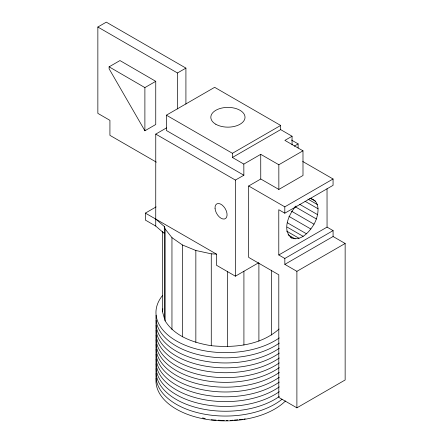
<?xml version="1.0" encoding="UTF-8"?>
<svg xmlns="http://www.w3.org/2000/svg" width="443" height="443" viewBox="0 0 443 443"><rect width="100%" height="100%" fill="white"/><g stroke="black" fill="none" stroke-linecap="round" stroke-linejoin="round"><path stroke-width="0.66" d="M164.436 318.489L164.436 233.566L155.742 226.074L155.764 134.107L166.518 127.9M155.742 226.074L145.365 220.082L145.359 213.116L155.748 219.08L164.436 226.606L164.436 233.566L164.065 232.298M279.051 329.033C260.888 345.274 234.624 348.01 211.272 345.706C193.846 342.86 174.957 336.63 165.123 320.865L165.123 228.981L164.436 226.606M171.956 329.514L171.956 237.636L165.123 228.981M182.433 336.852L182.433 244.973L171.956 237.636M195.845 342.378L195.845 250.494L182.433 244.973M211.272 345.706L211.272 253.822L195.845 250.494M227.669 346.614L227.669 271.398M243.866 175.234L243.822 164.093L232.414 157.475L232.414 153.295L166.391 115.18L166.396 130.502L243.866 175.234L235.388 180.074L155.764 134.107M243.916 345.047L243.916 271.21M166.391 115.18L214.65 87.326L280.668 125.441L280.668 129.622L292.064 136.239L284.882 140.387L302.984 150.808L303.001 175.489L278.857 189.432L260.761 179.011L248.684 185.994L248.661 257.383L278.797 274.804L278.797 397.393L296.893 407.837L345.147 379.978L345.147 243.473L333.086 236.507L284.832 264.366L284.832 258.463L278.797 254.974L278.78 209.716L284.81 213.194L333.064 185.335L333.064 178.989L302.73 161.479M258.9 341.104L258.906 263.125M271.614 335.052L271.614 270.186M290.669 237.47C300.404 242.31 309.591 231.805 314.009 224.186C318.473 216.549 321.696 200.325 309.635 198.425M165.123 320.865L162.404 311.484L162.852 308.777M296.029 206.001C289.08 213.759 281.36 230.266 291.854 238.151M294.263 146.173L298.106 143.87L291.516 140.071M156.379 162.166L109.919 135.342L109.93 120.346L97.853 113.369L97.853 27.023L106.298 22.15L185.916 68.106L185.916 104.055M109.111 66.832L119.97 60.564L155.748 81.324L155.748 124.511L144.894 130.779L109.111 68.798L109.111 66.832L144.889 87.592L144.894 130.779M144.889 87.592L155.748 81.324M97.853 27.023L177.471 72.979L185.916 68.106M232.414 153.295L280.668 125.441M232.414 157.475L280.668 129.622M145.359 213.116L156.113 206.903M243.822 164.093L260.733 154.33L278.835 164.752L302.984 150.808M248.684 185.994L284.805 206.848L333.064 178.989M155.748 219.08L216.45 254.11L216.45 265.235L235.388 276.188L258.668 262.749M278.797 254.974L327.056 227.115L327.034 188.712M284.832 258.463L333.086 230.604L327.056 227.115M284.832 264.366L296.893 271.332L345.147 243.473M243.916 419.144L245.217 418.801M230.377 420.451L233.084 420.191M234.436 420.058L237.825 419.731M239.176 419.599L242.559 419.272M211.272 419.803L216.057 420.069M218.106 420.18L224.252 420.523M226.301 420.634L227.669 420.712M211.272 253.822L216.45 254.11M202.551 417.921L205.236 418.497M310.288 198.198L315.632 201.283M307.874 199.073L317.371 204.561M305.033 201.255L318.091 208.797M299.695 204.328L317.504 214.611M294.983 206.621L316.352 218.958M291.455 211.161L314.009 224.186M288.919 216.361L310.881 229.042M287.435 222.807L306.429 233.771M287.119 227.093L303.145 236.346M286.599 231.102L299.064 238.301M288.094 234.807L295.215 238.915M292.064 136.239L292.07 144.844M284.805 206.848L284.81 213.194M278.835 164.752L278.857 189.432M260.733 154.33L260.761 179.011M333.086 230.604L333.086 236.507M298.106 143.87L298.106 148.017M296.893 271.332L296.893 407.837M235.388 180.074L235.388 276.188M177.471 72.979L177.471 108.934M162.404 231.396L162.404 311.484M279.278 391.701A69.507 40.13 0 0 1 200.059 403.656A69.507 40.13 0 0 1 156.097 363.775M279.278 386.883A69.507 40.13 0 0 1 200.059 398.838A69.507 40.13 0 0 1 156.097 358.957M279.278 382.071A69.507 40.13 0 0 1 200.059 394.026A69.507 40.13 0 0 1 156.097 354.145M279.278 377.253A69.507 40.13 0 0 1 200.059 389.209A69.507 40.13 0 0 1 156.097 349.328M279.278 372.441A69.507 40.13 0 0 1 200.059 384.397A69.507 40.13 0 0 1 156.097 344.516M279.278 396.513A69.507 40.13 0 0 1 200.059 408.468A69.507 40.13 0 0 1 156.097 368.587M282.047 399.232A69.507 40.13 0 0 1 202.202 413.745A69.507 40.13 0 0 1 156.097 373.405M279.278 367.624A69.507 40.13 0 0 1 200.059 379.579A69.507 40.13 0 0 1 156.097 339.698M285.514 400.948A69.507 40.13 0 0 1 205.231 419.139A69.507 40.13 0 0 1 156.097 378.217M279.278 362.9A69.507 40.13 0 0 1 200.059 374.856A69.507 40.13 0 0 1 156.097 334.974M279.278 357.988A69.507 40.13 0 0 1 200.059 369.944A69.507 40.13 0 0 1 156.097 330.068M279.278 353.104A69.507 40.13 0 0 1 200.059 365.06A69.507 40.13 0 0 1 156.097 325.179M279.278 348.22A69.507 40.13 0 0 1 200.059 360.176A69.507 40.13 0 0 1 156.097 320.295M279.278 343.103A69.507 40.13 0 0 1 200.059 355.059A69.507 40.13 0 0 1 156.097 315.178M279.278 337.92A69.507 40.13 0 0 1 188.308 346.443A69.507 40.13 0 0 1 162.659 295.337M215.824 124.256A17.105 9.879 0 0 0 244.442 119.831A17.105 9.879 0 0 0 223.494 107.732A17.105 9.879 0 0 0 215.824 124.256M215.038 208.354A8.528 4.923 60 0 0 224.463 218.997A8.528 4.923 60 0 0 223.649 206.499A8.528 4.923 60 0 0 215.038 208.354"/></g></svg>
